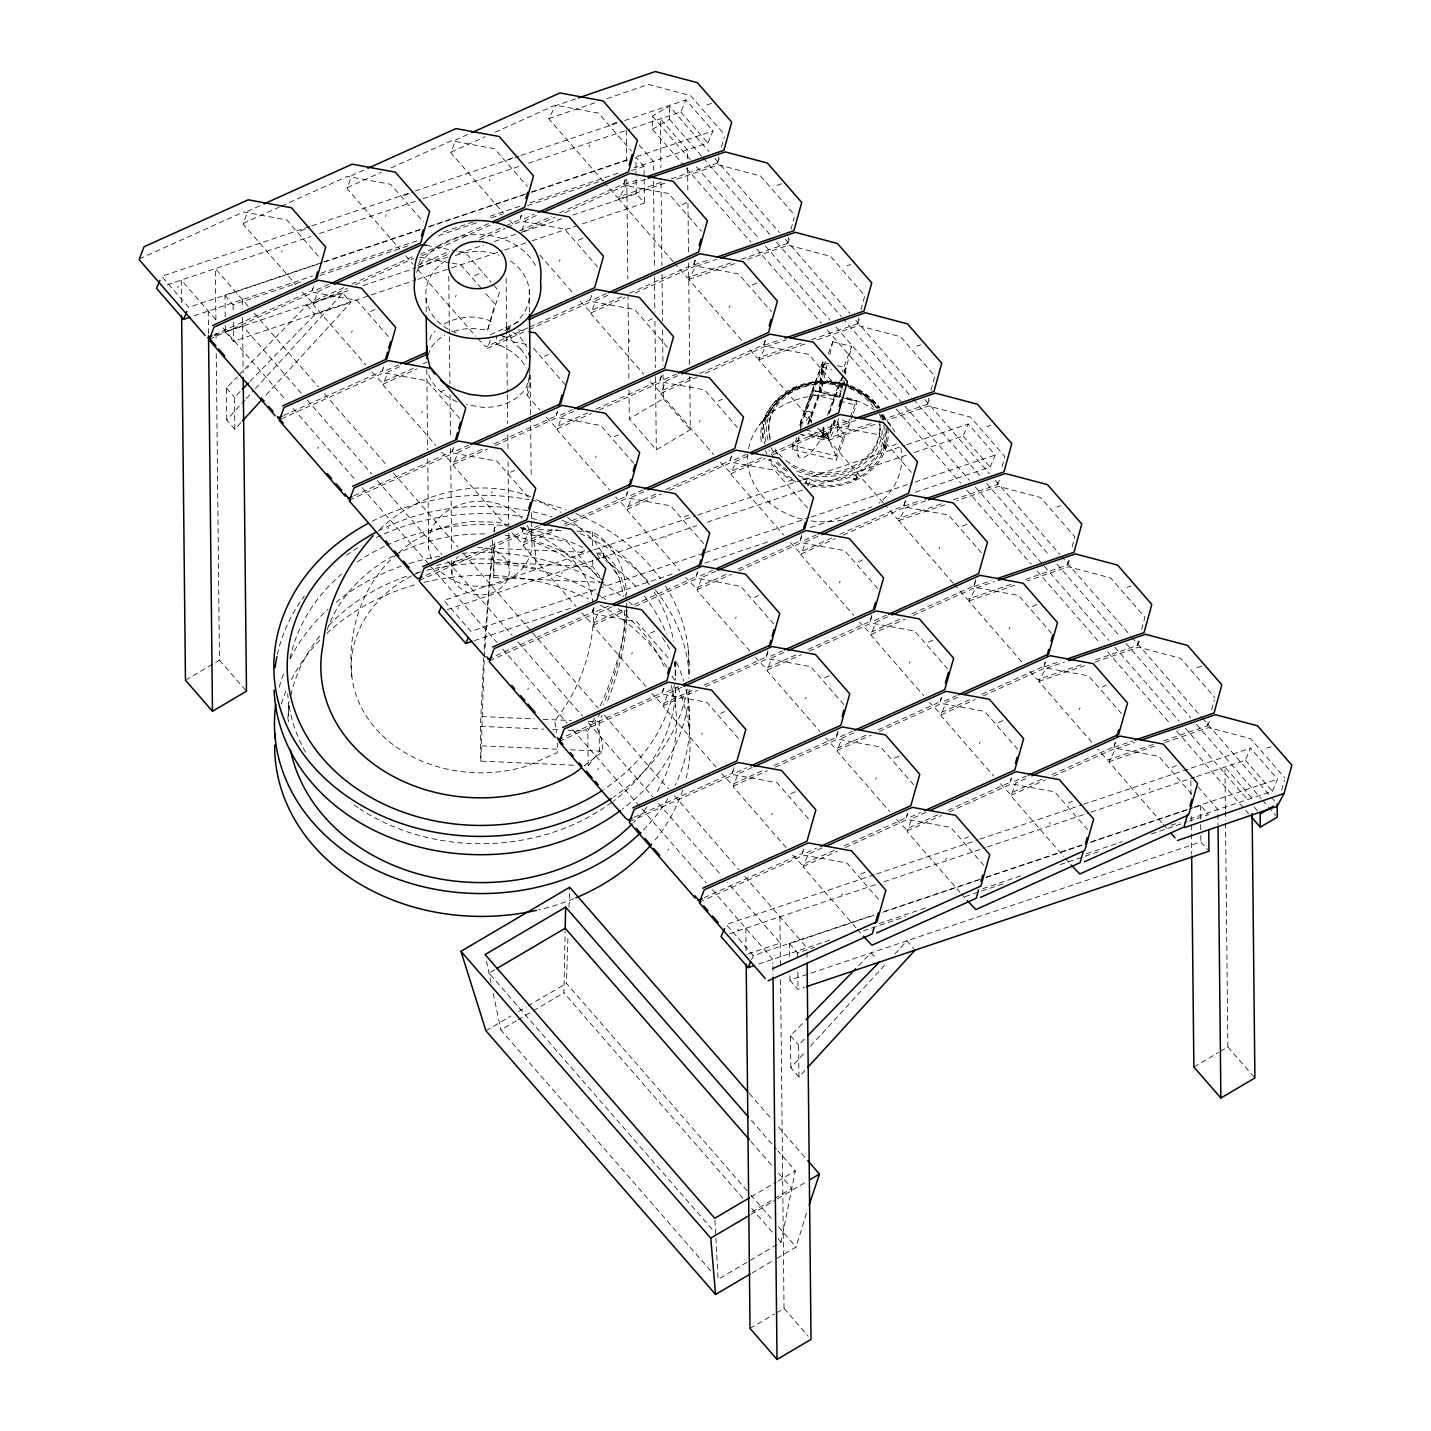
<?xml version="1.0" encoding="UTF-8"?>
<svg xmlns="http://www.w3.org/2000/svg" width="1431" height="1431" viewBox="0 0 1431 1431"><rect width="100%" height="100%" fill="white"/><g stroke="black" fill="none" stroke-linecap="round" stroke-linejoin="round"><path stroke-width="0.75" stroke-dasharray="5 3.75" d="M742.939 1198.391L563.903 992.828L565.138 931.295M763.886 421.483L765.478 418.013L763.886 421.483L763.492 419.337L765.424 417.941M567.892 938.325L566.443 983.33L749.289 1193.275M568.983 907.254L569.681 887.274M530.06 368.769L526.948 395.099L539.952 410.035M573.581 765.227L480.798 761.131L480.422 726.358L483.66 657.795M480.798 761.131L484.233 660.603M529.774 374.85L529.577 378.929L525.606 388.373A53.68 39.853 13 0 1 483.338 407.406L466.112 404.687M484.125 649.316L492.729 539.38M484.483 656.239L489.384 584.17L493.445 548.306L585.816 552.384M603.81 582.471L493.749 577.605L494.607 540.614M624.56 610.715C625.436 643.252 615.759 674.77 603.31 704.481M839.586 396.745L841.661 380.968A11.323 1.914 -76.3 0 0 841.947 379.161M593.704 608.39C594.062 648.833 580.145 689.456 554.727 720.759A163.009 53.358 59.5 0 1 556.605 732.529M626.796 608.533C624.631 642.43 614.096 675.235 600.197 706.02M626.814 610.661C626.957 642.412 618.299 673.59 606.78 702.961M837.278 432.019L838.208 418.889L841.41 419.14L848.225 422.95L848.261 427.154C838.655 422.807 832.627 436.688 844.218 438.154L836.151 460.138L792.452 449.441L792.416 445.238L794.616 439.245M839.121 383.49C852.339 383.293 830.105 384.939 843.056 383.526M839.353 382.578L840.909 383.365M842.823 384.438L841.267 383.544M493.856 531.563L494.464 527.574L498.918 527.771M798.981 436.634C789.948 474.877 815.223 453.645 822.932 433.987L821.43 430.999L817.423 428.102M827.011 364.923L822.253 386.477A6.422 1.091 -76.3 0 1 820.75 392.183L822.807 376.371A11.323 1.914 -76.3 0 0 823.344 371.452L823.183 364.476L822.092 364.207L822.127 367.051A6.475 1.091 -76.3 0 1 821.823 369.824L821.305 372.686A37.957 6.44 -76.3 0 0 819.695 391.182L807.71 424.202M825.472 361.471L823.308 367.356A6.475 1.091 -76.3 0 1 822.914 370.092L822.396 372.954A37.957 6.44 -76.3 0 0 820.786 391.45L809.552 422.413M811.413 412.343L811.52 422.61L810.161 419.587L804.562 416.475L804.526 412.253C817.226 407.459 807.173 423.004 800.484 423.254L799.017 427.243M715.84 1237.887L718.076 1279.314L781.093 1242.197L795.314 1170.826L777.766 1150.685M841.786 387.497L843.288 380.252M791.701 388.928C799.553 384.188 789.84 392.488 793.525 388.356M792.237 389.822L795.099 387.121M844.97 373.062L851.66 346.427L842.161 371.953M671.3 178.857L717.02 163.188L718.684 157.142M721.474 147.053L724.247 136.982M741.33 259.261L787.032 243.592L788.696 237.528M790.932 229.461L794.259 217.369M811.341 339.648L857.062 323.978L858.725 317.932M860.943 309.865L864.843 295.734L830.552 256.364L788.463 245.22L746.91 259.476M881.353 420.034L927.073 404.365L928.737 398.319M930.973 390.252L934.854 376.138L900.564 336.75L858.475 325.624L816.922 339.863M953.457 499.723L997.085 484.751L998.766 478.705M1002.094 466.613L1004.884 456.525L970.576 417.154L928.504 406.01L886.952 420.249M1025.544 579.394L1067.115 565.156L1068.778 559.11M1072.123 547L1074.896 536.911L1040.605 497.541L998.516 486.397L956.963 500.653M1095.574 659.78L1137.126 645.542L1138.79 639.496M1141.58 629.407L1144.907 617.316L1110.617 577.927L1068.546 566.783L1026.975 581.04M1163.51 740.882L1207.138 725.928L1208.819 719.882M1211.592 709.794L1214.382 699.723M1281.621 790.198L1284.394 780.11M213.97 334.979L312.155 290.726L313.353 286.54M283.982 415.366L382.184 371.112L383.365 366.926M353.994 495.752L452.196 451.516L453.394 447.313M454.092 331.223A53.68 39.853 13 0 1 473.482 328.522L487.56 330.239L494.983 304.088L483.553 290.958M505.912 225.83L519.954 219.498L521.134 215.312M487.56 330.239L499.652 291.906L492.497 283.696M426.027 575.244L522.226 531.903L523.406 527.717M493.963 443.896L556.087 415.902L557.285 411.717M529.846 326.984L589.966 299.902L591.146 295.716M559.7 212.79L623.844 183.901L625.025 179.698M496.038 655.631L592.237 612.289L593.418 608.103M563.975 524.283L626.116 496.289L627.297 492.103M595.851 409.177L659.977 380.288L661.176 376.103M629.729 293.176L693.856 264.288L695.037 260.102M566.068 736.035L662.249 692.676L664.038 686.397M634.005 604.669L696.128 576.675L697.308 572.489M665.862 489.581L730.007 460.675L731.187 456.489M699.741 373.58L763.868 344.674L765.066 340.489M634.076 817.316L732.278 773.08L734.049 766.783M704.016 685.073L766.14 657.079L767.928 650.783M737.895 569.073L800.018 541.079L801.807 534.783M771.756 453.072L833.897 425.079L835.078 420.875M704.088 897.72L802.29 853.466L803.471 849.281M774.046 765.46L836.169 737.466L837.94 731.187M807.907 649.459L870.03 621.465L871.819 615.187M839.782 534.353L903.909 505.465L905.698 499.186M844.057 845.846L906.181 817.852L907.379 813.667M877.936 729.846L940.06 701.852L941.24 697.666M911.797 613.845L973.921 585.851L975.709 579.573M947.948 810.232L1010.071 782.256L1011.27 778.053M981.827 694.232L1043.95 666.238L1045.131 662.052M1051.839 774.636L1113.962 746.642L1115.16 742.456M259.941 205.724L247.921 211.144L243.037 224.023L295.841 284.644M363.832 170.11L351.811 175.53L346.928 188.409L399.732 249.03M329.971 286.111L317.932 291.53L313.067 304.409L365.853 365.03M467.722 134.496L455.702 139.916L450.819 152.813L503.623 213.416M399.607 366.676L387.962 371.917L383.079 384.814L435.883 445.417M469.994 446.901L457.974 452.321L453.09 465.2L505.894 525.821M607.764 295.287L595.743 300.707L590.86 313.586L643.664 374.207M573.885 411.287L561.864 416.707L556.981 429.586L609.785 490.207M540.024 527.288L527.985 532.708L523.12 545.587L575.906 606.207M677.775 375.673L665.755 381.093L660.872 393.972L713.675 454.593M643.914 491.674L631.876 497.094L627.011 509.973L679.797 570.593M612.039 606.78L598.015 613.094L593.132 625.973L645.936 686.594M747.805 456.078L735.767 461.48L730.901 474.377L783.687 534.997M715.929 571.166L701.905 577.498L697.022 590.377L749.826 650.998M682.05 687.166L668.027 693.498L663.161 706.377L715.947 766.998M817.817 536.464L805.796 541.884L800.913 554.763L853.717 615.384M783.938 652.464L771.917 657.884L767.052 670.763L819.838 731.384M752.08 767.553L738.056 773.885L733.173 786.764L785.977 847.385M887.828 616.85L875.808 622.27L870.942 635.149L923.728 695.77M853.967 732.851L841.947 738.271L837.063 751.15L889.867 811.771M822.092 847.957L808.068 854.271L803.185 867.15L855.988 927.771M957.858 697.237L945.837 702.657L940.954 715.554L993.758 776.157M925.982 812.343L911.958 818.657L907.075 831.554L959.879 892.157M1025.866 778.536L1015.849 783.061L1010.966 795.94L1063.77 856.561M829.855 354.763L832.806 341.812M823.773 427.44C823.433 440.301 820.857 442.716 827.726 435.793A20.016 3.399 -76.3 0 1 828.138 438.548L836.098 455.917L836.151 460.138M806.404 1213.273L796.119 1247.027L775.03 1259.441M800.859 432.234L800.752 422.288L822.092 364.207M804.526 412.253L812.611 390.269L839.657 396.888A6.422 1.091 -76.3 0 0 840.677 393.131M801.897 426.545L801.843 422.556L823.183 364.476M792.452 449.441L796.852 437.457M804.562 416.475L812.647 394.491L812.611 390.269L839.317 397.281M828.352 353.636L832.735 341.759M807.871 424.864L820.392 390.788A36.437 6.189 -76.3 0 1 821.43 374.224L822.253 369.395A8.21 1.395 -76.3 0 0 822.718 365.477L822.575 362.079L828.925 363.617M827.458 415.258L840.408 379.984M829.014 413.148L843.27 374.367M844.004 372.328L845.775 367.749L845.936 371.148A8.21 1.395 -76.3 0 1 845.649 373.974M829.3 413.452L843.789 374.028M834.684 419.677L828.692 435.99L827.583 435.722L832.842 421.447M834.774 420.517L828.138 438.548L804.92 432.877M837.189 421.805L840.051 429.604L844.183 433.933L836.098 455.917L792.416 445.238L803.524 434.935M848.225 422.95L849.692 418.943M850.425 416.958L856.293 400.966L841.732 397.407M848.261 427.154L852.661 415.169M853.395 413.165L856.346 405.17L856.293 400.966L841.267 397.764M177.712 287.703L178.32 286.128M281.603 252.089L282.211 250.514M247.742 368.089L248.35 366.515M312.155 290.726L313.711 286.665M385.494 216.492L386.102 214.9M351.632 332.493L352.241 330.901M317.754 448.493L318.362 446.901M418.711 264.037L421.823 255.916L493.981 223.415M382.184 371.112L383.741 367.051M489.384 180.878L489.992 179.304M455.523 296.879L456.131 295.305M421.644 412.879L422.252 411.305M387.765 528.88L388.373 527.306M519.954 219.498L521.492 215.455M521.832 230.463L525.714 220.32L537.752 214.9M490.296 340.381L487.184 348.484L526.876 330.615M452.196 451.516L453.752 447.456M559.414 261.265L560.022 259.691M491.656 493.266L492.264 491.692M457.795 609.266L458.403 607.692M623.844 183.901L625.401 179.841M589.966 299.902L591.522 295.841M556.087 415.902L557.643 411.842M522.226 531.903L524.551 525.803M629.425 341.651L630.034 340.077M595.564 457.652L596.155 456.078M561.685 573.67L562.294 572.078M527.806 689.67L528.415 688.078M693.856 264.288L695.412 260.227M659.977 380.288L662.32 374.207M626.116 496.289L628.442 490.207M592.237 612.289L594.563 606.207M699.455 422.056L700.045 420.464M665.576 538.056L666.184 536.482M631.697 654.056L632.305 652.482M597.836 770.057L598.426 768.483M763.868 344.674L765.424 340.614M730.007 460.675L732.332 454.593M696.128 576.675L698.453 570.593M662.249 692.676L664.592 686.594M769.467 502.442L770.075 500.868M735.588 618.442L736.196 616.868M701.727 734.443L702.317 732.869M667.848 850.443L668.456 848.869M833.897 425.079L835.454 421.018M800.018 541.079L802.344 534.979M766.14 657.079L768.483 650.98M732.278 773.08L734.604 766.98M839.478 582.828L840.086 581.254M805.617 698.829L806.208 697.255M771.738 814.829L772.346 813.255M737.859 930.83L738.468 929.256M903.909 505.465L906.252 499.365M870.03 621.465L872.373 615.384M836.169 737.466L838.494 731.384M802.29 853.466L803.846 849.406M909.508 663.233L910.098 661.641M875.629 779.233L876.237 777.641M841.75 895.234L842.358 893.642M973.921 585.851L976.264 579.77M940.06 701.852L941.616 697.791M906.181 817.852L907.737 813.792M979.52 743.619L980.128 742.045M945.641 859.62L946.249 858.045M1043.95 666.238L1045.506 662.195M1010.071 782.256L1011.628 778.196M1049.531 824.006L1050.139 822.431M1113.962 746.642L1115.518 742.582M429.64 339.541L431.089 336.088A53.68 39.853 13 0 1 435.06 331.062M428.048 355.103L431.214 347.554A53.68 39.853 13 0 1 444.755 335.194M632.198 128.325L680.816 111.976L685.968 99.92L712.978 130.937L707.826 142.993L633.844 167.892M914.481 452.429L963.099 436.079L968.25 424.023L995.26 455.04L990.109 467.096L914.015 492.693M751.543 959.575L753.261 955.55L873.751 915.017M1196.763 776.532L1245.381 760.183L1250.533 748.127L1277.543 779.144L1272.392 791.2L1189.948 818.943M827.637 433.199C817.387 446.311 826.957 425.544 828.692 435.99M594.652 718.076L587.819 731.098L588.177 765.889L584.313 765.71L603.149 751.239L601.503 739.362L594.777 721.582L599.911 713.944M588.177 765.889L599.392 751.078L599.088 721.761L601.861 715.697M603.167 181.254L548.699 118.63L555.586 105.733L576.371 98.614M588.982 146.785L589.876 145.103M673.178 261.658L618.711 199.016L625.615 186.119L646.383 179M659.011 227.171L659.906 225.508M717.02 163.188L719.972 157.66M741.741 340.363L688.722 279.403L695.627 266.524L716.412 259.405M729.023 307.558L729.917 305.894M787.032 243.592L789.984 238.065M811.753 420.75L758.752 359.807L765.639 346.91L786.424 339.791M799.053 387.962L799.947 386.281M857.062 323.978L860.997 316.609M883.231 502.836L828.764 440.193L835.668 427.297L856.436 420.177M869.064 468.348L869.959 466.685M927.073 404.365L931.009 396.995M953.261 583.222L898.775 520.58L905.68 507.701L926.465 500.564M939.076 548.735L939.97 547.071M997.085 484.751L1000.054 479.242M1021.806 661.927L968.805 600.984L975.692 588.087L994.402 581.684M1009.105 629.139L1010 627.458M1067.115 565.156L1070.066 559.628M1091.817 742.313L1038.817 681.371L1045.721 668.474L1064.414 662.07M1079.117 709.526L1080.011 707.844M1137.126 645.542L1141.062 638.172M1161.847 822.718L1108.846 761.757L1115.733 748.86L1134.443 742.456M1149.129 789.912L1150.023 788.248M1207.138 725.928L1211.091 718.577M759.163 425.329L775.244 404.257M822.646 362.097L800.501 421.912L800.197 427.78M774.225 402.791L775.978 400.501M775.513 403.614L777.266 401.324M763.117 421.036L764.548 417.566M240.837 422.664L234.809 429.246L226.706 419.945L244.808 400.179M246.311 398.534L253.859 390.287M255.362 388.642L342.814 293.087L350.917 302.388L264.968 396.298M804.991 1070.388L798.945 1076.971L790.842 1067.669L804.419 1052.84M810.447 1046.258L885.843 963.868M894.894 953.994L906.968 940.811L913.711 948.556M226.706 419.945L226.366 388.016L237.224 376.854M238.762 375.262L306.95 305.161L342.814 293.087M234.809 429.246L234.469 397.317L240.676 390.949M249.978 381.379L315.053 314.462L350.917 302.388M790.842 1067.669L790.52 1035.74L804.455 1021.394M858.689 965.621L871.103 952.885L876.505 959.074M798.945 1076.971L798.623 1045.041L804.812 1038.656M822.575 435.257L817.512 437.206L806.583 434.523M379.716 529.524C419.158 491.531 479.242 477.078 530.883 496.754M397.246 553.922C362.329 583.49 346.642 631.643 351.883 676.559M398.927 552.634C418.585 534.443 444.361 524.694 470.71 521.635L496.897 522.154L508.864 524.873M878.384 407.781L878.079 405.617L879.725 408.014M884.143 444.522C881.657 446.794 885.717 450.443 885.038 445.703C883.571 441.464 888.49 448.958 884.143 448.35M684.787 166.39L652.482 129.309L652.357 116.179L669.35 106.162L708.989 151.668M652.482 129.309L669.493 119.292L669.35 106.162M185.458 680.226L219.462 660.192L216.242 353.153M689.778 376.46L690.332 429.783L656.31 449.817L629.3 418.8L663.322 398.766L663.054 374.332M494.715 969.753L488.991 973.116L714.141 1231.626M485.914 1030.749L510.831 1016.064M518.505 1011.556L526.179 1007.03M528.093 1005.904L566.443 983.33M710.742 1270.889L500.868 1029.944L516.144 1020.947M518.058 1019.82L531.438 1011.95M533.334 1010.823L563.903 992.828M751.221 1196.799L776.139 1182.131M778.053 1181.004L795.314 1170.826M751.794 1211.968L772.758 1199.625M774.654 1198.516L791.808 1188.41L778.661 1173.295M750.81 1214.525L775.602 1199.911M777.516 1198.802L806.136 1181.934M752.008 1273L773.098 1260.586M750.023 1328.433L774.582 1313.962M776.478 1312.853L784.027 1308.399L780.575 979.108M1193.865 1067.007L1218.425 1052.536M1220.321 1051.427L1227.887 1046.973L1225.526 822.592M793.722 388.534L795.547 387.962M139.362 258.922L243.574 211.967L286.772 219.927L319.632 257.652M243.252 223.325L279.331 207.066M281.335 206.171L347.465 176.371L390.663 184.313L423.522 222.055M347.143 187.711L381.218 172.364M391.235 167.838L451.355 140.757L494.554 148.699L527.413 186.441M451.033 152.097L485.109 136.75M495.126 132.242L555.246 105.143L598.444 113.103L631.321 150.827M300.528 231.071L306.574 228.334M404.418 195.457L410.464 192.738M508.309 159.843L514.355 157.124M612.2 124.229L618.246 121.51M316.501 289.885L328.54 284.465M209.373 339.326L313.586 292.371L356.784 300.313L389.661 338.056M343.905 287.631L311.833 302.066L301.708 291.369M351.919 284.018L414.042 256.024M420.392 254.289L488.543 223.576M313.264 303.712L347.339 288.364M355.353 284.751L413.47 258.564M417.745 265.558L449.799 251.105M479.868 237.564L503.909 226.724M524.283 218.675L534.318 214.149M447.223 254.557L416.958 268.813L475.611 336.16M479.296 240.104L505.34 228.37M507.343 227.475L521.367 221.143L564.583 229.103L597.442 266.828M519.632 230.856L551.686 216.403M521.045 232.484L555.121 217.136M565.138 212.629L625.258 185.529L668.474 193.489L701.333 231.214M370.557 311.457L376.586 308.738M474.448 275.843L482.497 272.212M578.339 240.229L584.367 237.51M682.229 204.633L688.257 201.896M386.531 370.289L398.641 364.833M281.406 418.818L383.615 372.758L426.814 380.7L459.673 418.442M413.273 368.304L381.862 382.471L371.72 371.774M423.075 363.885L427.01 362.115M490.422 334.675L520.473 321.134M383.293 384.098L416.976 368.93M504.642 330.543L510.742 327.806M520.687 348.914C515.017 344.46 509.901 336.106 501.709 336.893M527.842 327.896L485.753 346.857L477.078 337.841M594.312 299.061L606.333 293.641M528.88 329.702L591.397 301.53L634.595 309.49L667.454 347.214M621.716 296.789L589.644 311.243L579.501 300.546M591.075 312.888L625.132 297.541M635.167 293.015L695.287 265.933L738.485 273.876L771.345 311.618M440.569 391.844L444.594 390.037M544.46 356.23L548.484 354.423M648.35 320.633L652.375 318.809M752.241 285.019L758.287 282.301M456.543 450.676L468.563 445.256M349.414 500.099L453.627 453.144L496.825 461.104L529.703 498.829M481.943 449.316L451.874 462.857L441.75 452.16M560.433 415.062L572.454 409.642M453.305 464.503L487.381 449.137M495.394 445.524L557.518 417.548L600.716 425.49L633.593 463.215M587.837 412.79L555.765 427.243L545.748 416.671M664.324 379.448L676.344 374.046M557.196 428.889L591.271 413.541M599.285 409.928L661.408 381.934L704.607 389.876L737.484 427.619M691.728 377.194L659.655 391.629L649.531 380.95M661.086 393.275L697.165 377.015M705.179 373.402L765.299 346.32L808.497 354.262L841.374 392.005M510.581 472.23L514.623 470.423M614.471 436.634L618.514 434.809M718.362 401.02L722.405 399.195M822.253 365.406L828.299 362.687M526.572 531.062L538.593 525.642M419.426 580.503L523.639 533.548L566.855 541.49L599.714 579.233M551.955 529.703L521.904 543.243L511.761 532.547M630.463 495.466L642.483 490.046M523.335 544.889L557.392 529.542M565.406 525.928L627.547 497.934L670.745 505.876L703.605 543.619M655.845 494.089L625.794 507.629L615.652 496.951M734.353 459.852L746.374 454.432M627.225 509.275L661.283 493.928M669.297 490.314L731.438 462.32L774.636 470.262L807.495 508.005M761.739 457.58L729.685 472.033L719.543 461.337M731.116 473.661L765.174 458.314M773.187 454.7L835.328 426.706L878.527 434.666L911.386 472.391M580.61 552.634L584.635 550.81M684.501 517.02L688.526 515.196M788.392 481.406L792.416 479.6M892.282 445.792L896.307 443.986M596.584 611.466L608.604 606.046M489.456 660.889L593.668 613.935L636.867 621.877L668.295 657.974M621.984 610.089L591.915 623.63L581.773 612.951M700.475 575.852L712.495 570.432M593.346 625.275L627.422 609.928M635.436 606.315L697.559 578.321L740.757 586.281L773.616 624.005M725.875 574.475L695.806 588.034L685.664 577.337M804.365 540.238L816.385 534.818M697.237 589.661L731.313 574.314M739.326 570.701L801.449 542.707L844.648 550.667L877.507 588.391M831.769 537.967L799.696 552.42L789.554 541.723M801.127 554.065L835.203 538.7M843.217 535.105L905.34 507.111L948.538 515.053L981.398 552.795M650.622 633.021L654.647 631.214M754.513 597.407L758.537 595.6M858.403 561.811L862.428 559.986M962.294 526.197L968.34 523.478M666.596 691.853L678.634 686.433M559.467 741.276L663.68 694.321L706.878 702.281L739.755 740.006M691.996 690.475L661.927 704.034L651.803 693.337M770.486 656.239L782.524 650.819M663.358 705.662L697.434 690.314M705.447 686.701L767.571 658.707L810.769 666.667L843.646 704.392M795.886 654.879L765.818 668.42L755.693 657.723M874.377 620.625L886.415 615.205M767.249 670.066L801.324 654.7M809.338 651.105L871.461 623.111L914.659 631.053L947.537 668.796M899.777 619.265L869.708 632.806L859.584 622.109M871.139 634.452L905.215 619.104M913.228 615.491L975.352 587.497L1018.55 595.439L1051.427 633.182M720.634 713.407L724.676 711.601M824.524 677.811L830.57 675.074M928.415 642.197L934.461 639.478M1032.323 606.583L1038.351 603.864M736.625 772.239L746.642 767.731M629.497 821.662L733.709 774.708L776.908 782.668L809.767 820.392M762.008 770.88L731.957 784.421L721.814 773.724M840.516 736.625L852.536 731.205M733.388 786.066L767.445 770.719M775.459 767.105L837.6 739.111L880.798 747.054L913.658 784.796M865.898 735.266L835.847 748.807L825.705 738.11M944.406 701.029L956.427 695.609M837.278 750.452L871.336 735.105M879.35 731.491L941.491 703.497L984.689 711.44L1017.548 749.182M969.789 699.652L939.738 713.193L929.595 702.514M941.169 714.838L975.227 699.491M983.258 695.877L1045.381 667.883L1088.58 675.843L1121.439 713.568M790.663 793.811L796.709 791.075M894.554 758.197L900.6 755.479M998.444 722.583L1004.49 719.865M1102.335 686.969L1106.36 685.163M806.637 852.626L816.654 848.118M699.509 902.067L803.721 855.112L846.919 863.054L879.779 900.797M834.04 850.372L801.968 864.807L791.826 854.11M910.527 817.029L920.544 812.504M803.399 866.453L837.475 851.105M845.488 847.492L907.612 819.498L950.81 827.44L983.687 865.183M937.931 814.758L905.859 829.211L895.734 818.514M1014.418 781.415L1026.438 775.996M907.29 830.839L941.365 815.491M949.379 811.878L1011.502 783.884L1054.701 791.844L1087.578 829.569M1041.822 779.144L1009.749 793.597L999.625 782.9M1011.18 795.242L1045.256 779.877M1053.27 776.264L1115.393 748.27L1158.591 756.23L1191.468 793.955M860.675 874.198L866.721 871.479M964.566 838.584L968.59 836.777M1068.456 802.97L1072.481 801.163M1172.347 767.374L1176.389 765.549M548.699 118.63L596.477 102.245M606.869 98.685L648.422 84.447L690.511 95.591L724.802 134.961M706.842 105.018L712.62 103.032M624.184 184.492L640.802 178.786M660.907 182.417L617.28 197.371L604.633 182.953M618.711 199.016L666.506 182.631M676.881 179.072L718.451 164.833L760.523 175.977L794.813 215.348M776.854 185.422L782.65 183.436M694.196 264.878L710.813 259.172M730.937 262.821L687.291 277.775L674.645 263.34M688.722 279.403L736.518 263.036M846.884 265.808L850.73 264.485M764.208 345.265L780.843 339.576M800.949 343.207L757.321 358.161L747.608 347.089M758.752 359.807L806.529 343.422M916.895 346.195L920.759 344.871M834.237 425.669L850.855 419.963M870.978 423.594L827.333 438.548L817.62 427.493M828.764 440.193L876.559 423.809M986.907 426.581L990.771 425.275M904.249 506.055L920.866 500.349M940.99 503.98L897.362 518.952L884.698 504.517M898.775 520.58L946.571 504.213M1056.937 506.985L1060.782 505.662M974.278 586.442L990.896 580.753M1011.002 584.385L967.374 599.339L954.727 584.903M968.805 600.984L1016.6 584.599M1126.948 587.372L1130.812 586.048M1044.29 666.828L1060.908 661.14M1081.031 664.771L1037.386 679.725L1027.673 668.671M1038.817 681.371L1084.537 665.701M1094.93 662.142L1138.557 647.188L1180.647 658.332L1214.937 697.702M1196.978 667.758L1202.755 665.773M1114.302 747.232L1133.012 740.811M1153.118 744.46L1107.415 760.111L1097.684 749.057M1108.846 761.757L1154.549 746.088M1164.941 742.528L1208.569 727.574L1250.658 738.718L1284.949 778.088M1266.99 748.163L1270.853 746.839M309.668 226.545L161.685 276.344L188.695 307.343L321.886 262.535M311.779 225.83L413.255 191.682M415.366 190.967L518.952 156.122M521.063 155.407L622.539 121.259M624.649 120.544L685.968 99.92M167.105 284.823L310.867 236.455M319.328 233.611L420.803 199.464M422.914 198.748L520.151 166.032M528.611 163.188L630.087 129.04M323.996 261.819L421.233 229.103M429.694 226.259L529.059 192.827M531.169 192.112L628.406 159.396M636.867 156.551L712.978 130.937M225.204 316.931L224.989 295.448L322.422 262.66M324.533 261.945L419.855 229.872M428.334 227.028L523.639 194.938M532.117 192.094L627.44 160.022M194.133 315.84L312.513 276.004M320.973 273.16L418.21 240.444M443.574 231.911L473.178 221.948M490.082 216.26L519.686 206.297M530.257 202.737L619.051 172.865M224.989 295.448L233.092 304.749L302.978 281.227M319.936 275.521L408.89 245.595M438.548 235.614L478.795 222.073M491.495 217.798L502.084 214.221M527.502 205.67L603.757 180.02M631.304 170.754L644.004 166.479L644.129 177.229M214.561 335.337L242.644 325.892L301.243 393.149M225.293 325.535L225.365 331.974L350.345 289.938M363.045 285.645L415.992 267.83M418.12 267.132L447.778 257.151M458.367 253.573L483.785 245.023M494.375 241.463L515.554 234.344M524.032 231.482L564.279 217.941M572.74 215.097L636.294 193.704L644.397 203.023L578.732 225.114M225.365 331.974L233.468 341.294L369.037 295.68M371.148 294.965L415.634 279.993M417.745 279.278L449.513 268.581M451.641 267.883L502.478 250.765M504.588 250.049L530.007 241.499M532.135 240.784L576.604 225.83M591.951 550.649L443.968 600.43L470.978 631.447L703.515 553.207M594.062 549.933L695.538 515.786M697.648 515.071L801.235 480.226M803.346 479.51L904.821 445.363M906.932 444.647L968.25 424.023M447.277 609.642L599.5 558.43M601.61 557.714L696.736 525.714M707.308 522.154L802.433 490.135M810.894 487.291L906.02 455.291M705.626 552.491L809.213 517.646M811.341 516.931L912.817 482.784M914.928 482.068L995.26 455.04M474.287 640.659L573.652 607.227M601.127 597.979L673.017 573.795M704.732 563.116L770.254 541.079M810.429 527.556L871.729 506.932M874.234 874.752L726.25 924.533L753.261 955.55M876.344 874.037L977.82 839.89M979.931 839.174L1081.407 805.027M1083.517 804.329L1250.533 748.127M729.56 933.745L875.432 884.662M883.893 881.818L985.369 847.671M987.479 846.955L1088.955 812.826M1091.066 812.11L1194.652 777.248M748.109 953.887L780.199 943.083L727.467 882.533M884.322 911.458L983.687 878.026M985.798 877.31L1083.052 844.594M1091.495 841.75L1192.971 807.603M1195.1 806.887L1277.543 779.144M789.679 956.552L789.554 943.655L874.269 915.142M882.748 912.28L978.071 880.208M986.531 877.364L1081.854 845.292M1090.333 842.448L1192.005 808.229M1194.116 807.513L1200.466 805.385L1208.569 814.686L1189.519 821.09M758.698 964.047L830.57 939.863M879.189 923.496L925.696 907.862M982.775 888.651L1020.822 875.844M1086.362 853.788L1122.298 841.696M1170.934 825.329L1179.377 822.485M789.554 943.655L797.657 952.957L814.597 947.25M863.322 930.865L905.68 916.609M964.995 896.647L1005.224 883.106M1060.299 864.574L1100.546 851.034M1151.383 833.933L1187.39 821.805M789.894 975.888L789.93 980.181L808.998 973.778M811.109 973.062L1200.859 841.911L1208.962 851.23M789.93 980.181L798.033 989.501L804.383 987.354M526.948 395.099L529.703 390.073L530.185 379.895A51.033 37.886 13 0 0 529.398 375.781M885.234 444.522L884.286 446.168L885.234 448.35M521.188 528.755L561.256 530.525M576.854 531.205L592.434 531.903C614.704 544.388 626.009 570.075 626.474 594.813M599.571 558.77L596.494 552.849L603.506 553.171C618.46 564.136 624.345 583.007 626.474 600.644M494.822 562.347L592.792 566.676L602.362 580.02L583.776 563.707A160.701 131.974 -0.6 0 0 503.73 535.087M481.567 716.573L534.282 718.899M543.082 719.292L571.237 720.544M588.356 721.296L599.088 721.761M480.422 726.358L543.977 729.166M552.76 729.56L559.324 729.846M568.089 730.239L587.819 731.098M481.871 745.873L559.235 749.289M570.379 749.79L603.149 751.239M426.474 245.381L456.704 250.944M458.868 251.337L465.343 252.518L491.066 282.05M419.641 257.151L449.889 262.714M452.035 263.107L460.675 264.699L482.122 289.312M508.595 332.511L505.769 327.466L509.991 328.254M518.451 329.81L526.912 331.366M526.715 344.37L512.745 341.794L509.525 334.192M815.849 391.539L820.392 390.788L841.661 395.993M848.386 384.814L832.931 381.361A61.444 50.443 -0.6 0 0 764.977 444.236M846.079 385.672L832.699 382.685A59.816 49.119 -0.6 0 0 765.943 441.803M841.732 386.191L833.057 384.259A62.088 50.979 -0.6 0 0 762.848 441.267M832.788 341.723L851.66 346.427M837.368 365.674L845.81 367.731M822.127 367.051L831.679 369.395M845.345 372.722L844.254 372.454L844.218 369.609L845.31 369.878L845.345 372.722A6.475 1.091 -76.3 0 1 845.256 373.867M821.752 370.182L822.843 370.45M819.713 391.539L820.804 391.808M812.647 394.491L837.618 400.591M839.693 401.109L856.346 405.17M800.752 422.288L801.843 422.556M806.029 429.98L827.118 435.131M800.34 434.219L823.558 439.889M521.188 527.932C553.403 539.72 589.465 564.494 592.649 601.664M851.034 400.161L845.864 398.158M500.081 345.336L496.629 344.245L496.539 336.213M499.974 334.854L505.715 337.09M505.769 327.466L520.562 337.448L526.912 347.035M491.28 321.42L484.662 318.702L473.357 317.038A53.68 39.853 13 0 0 441.303 325.785M536.625 499.687L560.934 512.37M596.494 552.849C613.166 560.344 621.537 579.197 623.29 596.548M826.528 432.931L827.583 435.722M579.054 567.123L560.916 554.119L533.745 541.58A163.009 39.317 -69.6 0 1 535.57 568.375L503.05 560.308A130.257 106.949 -0.6 0 0 435.936 565.835M567.517 517.235L594.706 541.347L619.462 578.035M877.292 406.189L878.455 407.728M680.816 111.976L707.826 142.993M963.099 436.079L990.109 467.096M1245.381 760.183L1272.392 791.2M714.874 158.412L779.466 232.573M785.333 239.317L849.925 313.478M855.81 320.222L918.935 392.702M924.802 399.446L989.393 473.607M995.278 480.351L1059.87 554.513M1061.337 556.212L1130.329 635.436M1131.796 637.117L1200.806 716.341M1202.273 718.022L1269.798 795.564M1271.265 797.246L1275.665 802.308M669.493 119.292L701.798 156.373M703.265 158.072L770.79 235.596M776.657 242.34L841.267 316.501M842.734 318.201L911.726 397.424M913.193 399.106L980.718 476.63M986.603 483.374L1049.728 555.854M1057.062 564.297L1120.187 636.777M1126.072 643.503L1190.664 717.682M1196.531 724.426L1261.122 798.587M1262.607 800.269L1275.808 815.437M1251.964 798.069L1224.954 767.052L1225.383 809.266M652.357 116.179L690.511 160.004M696.396 166.747L759.521 239.227M765.388 245.971L829.98 320.133M835.865 326.876L903.39 404.401M904.857 406.1L969.449 480.261M975.334 487.005L1042.859 564.53M1044.326 566.229L1108.918 640.39M1114.803 647.134L1179.394 721.296M1185.262 728.039L1248.387 800.519M1254.272 807.263L1260.139 814.006M686.254 168.089L750.846 242.25M756.713 248.994L821.322 323.156M827.19 329.899L890.315 402.379M896.182 409.123L960.791 483.284M966.658 490.028L1031.25 564.19M1037.117 570.933L1100.26 643.413M1107.594 651.838L1170.719 724.319M1176.586 731.062L1244.129 808.604M1245.596 810.286L1248.53 813.667M639.085 145.014L653.287 161.345L653.395 170.217M1197.962 786.692L1217.853 809.552L1218.031 825.079M644.004 166.479L635.901 157.177L636.294 193.704M1163.314 824.399L1167.714 829.443M509.49 220.159L513.89 225.204M539.916 255.094L573.634 293.82M1065.236 858.242L1069.637 863.287M663.322 398.766L690.332 429.783M1227.887 1046.973L1254.898 1077.99M533.566 348.377L564.995 384.474M405.599 255.773L412.933 264.18M961.346 893.856L965.746 898.901M857.455 929.452L861.856 934.515M306.95 305.161L315.053 314.462M248.225 306.341L215.366 268.599L215.902 319.775M254.092 313.067L318.541 387.05M324.408 393.793L387.39 466.095M393.239 472.82L457.687 546.821M463.555 553.547L530.919 630.91M532.386 632.591L598.301 708.273M604.168 714.999L668.617 788.982M674.466 795.708L738.915 869.708M744.782 876.434L806.941 947.823M307.093 399.875L371.541 473.876M377.408 480.601L441.857 554.602M447.706 561.328L512.155 635.328M518.022 642.054L582.471 716.055M588.32 722.78L652.769 796.763M658.636 803.489L721.618 875.808M215.598 319.489L181.254 280.065L181.522 304.66M222.914 327.896L285.896 400.215M293.23 408.622L356.212 480.941M362.061 487.667L429.443 565.03M430.91 566.712L496.825 642.376M502.675 649.102L567.123 723.102M572.99 729.828L640.373 807.191M641.839 808.873L706.288 882.873M712.137 889.599L772.847 959.289L772.883 963.761M226.366 388.016L234.469 397.317M790.52 1035.74L798.623 1045.041M749.361 1093.57L771.273 1118.72M778.571 1127.109L806.333 1158.985M751.418 1120.437L776.3 1149.004M750.881 1141.401L772.812 1166.587M750.756 1194.957L772.704 1220.16M778.553 1226.868L796.119 1247.027M751.74 1208.497L772.293 1232.091M778.16 1238.817L781.093 1242.197M219.462 660.192L246.472 691.209M784.027 1308.399L808.193 1336.16M873.465 400.787L875.307 403.095M872.177 401.592L874.019 403.9M875.414 406.511L876.72 408.157M882.551 415.527L892.711 428.334M879.797 407.942L878.097 405.689M520.669 348.592L527.019 358.197M798.176 455.487L798.534 456.417M486.468 961.024L490.976 982.56M493.23 993.329L500.868 1029.944M714.91 1220.446L715.733 1235.704M626.528 603.167L626.903 619.176M1225.419 811.484L1225.508 820.374M1200.466 805.385L1200.645 822.575M1200.681 824.721L1200.77 833.325M1200.788 835.471L1200.859 841.911M1190.878 780.754L1191.057 798.498M1191.236 816.26L1191.415 831.787M1191.433 834.005L1191.647 853.985M880.011 428.567L880.029 430.391M844.183 433.933L844.218 438.154M824.077 437.922L823.97 427.976L822.879 427.708L822.986 437.653M806.995 952.259L807.066 958.931M800.484 423.254L800.537 427.458M797.657 952.957L797.729 959.396M797.854 972.293L798.033 989.501M779.931 916.806L780.45 965.746M768.787 426.062L768.805 427.887M772.901 965.997L773.008 974.94M745.819 928.272L746.106 954.549M687.488 158.752L687.399 149.861L660.389 118.845L660.889 167.731M687.578 167.642L687.846 192.076M687.953 203.184L688.49 254.271M688.579 263.161L689.653 365.352M688.257 648.851L688.454 667.132M688.866 705.984L689.098 728.844M675.092 662.124L675.271 679.01M675.36 687.649L675.557 707.075M661.05 183.275L661.927 265.468M662.016 274.358L662.499 321.009M662.589 329.899L662.964 365.442M653.502 181.308L654.414 267.847M654.504 276.738L654.879 312.244M654.969 321.116L655.452 367.713M655.541 376.586L656.31 449.817M644.147 179.376L644.397 203.023M626.277 130.328L626.599 161.399M626.796 179.143L627.833 279.009M627.994 294.536L628.907 381.075M628.996 389.947L629.3 418.8M603.506 553.171L603.596 561.524M592.434 531.903L592.613 549.289M592.72 560.147L592.792 566.676M529.237 289.778L529.47 312.083M530.132 374.511L530.543 414.65M530.561 416.886L531.169 474.859M531.581 512.763L531.652 519.453M531.67 521.689L531.849 539.523M506.127 278.365L506.717 334.246M506.735 336.464L507.325 392.344M507.343 394.58L507.647 423.63M507.772 434.809L507.933 450.461M508.059 461.623L508.703 524.211M508.792 533.137L509.168 568.912M494.464 527.574L494.5 531.921M493.445 548.306L493.749 577.605M448.797 276.38L449.406 334.478M449.423 336.714L449.924 383.651M450.032 394.831L450.479 437.296M450.604 448.458L451.659 549.039M451.767 560.219L451.91 573.616M426.044 298.292L426.188 311.672M426.796 369.645L427.636 449.906M427.726 458.832L428.656 548.019M288.311 702.245L288.525 721.671M242.376 299.616L242.465 308.506M242.554 317.414L243.145 373.026M233.092 304.749L233.181 313.335M233.271 321.939L233.468 341.294M216.045 333.119L216.099 339.791M208.282 311.082L208.55 337.358M456.865 401.735A51.033 37.886 13 0 1 427.547 371.291M500.081 345.336A51.033 37.886 13 0 1 526.322 368.017M844.04 384.42A36.437 6.189 -76.3 0 1 844.308 382.202M843.753 383.293A37.957 6.44 -76.3 0 1 844.111 380.879M841.947 389.661A37.957 6.44 -76.3 0 1 843.02 380.61M900.815 447.831A77.149 63.34 -0.6 0 1 879.117 503.211M842.322 520.097A77.149 63.34 -0.6 0 1 806.726 520.151M802.415 519.203A77.149 63.34 -0.6 0 1 748.234 450.568M748.592 448.511A77.149 63.34 -0.6 0 1 840.516 396.441M847.027 397.782A77.149 63.34 -0.6 0 1 874.448 409.91M880.959 414.936A77.149 63.34 -0.6 0 1 894.947 432.019M882.265 430.445A57.866 47.527 -0.6 0 1 793.919 469.636M773.42 451.767A57.866 47.527 -0.6 0 1 769.431 444.165M768.071 440.176A57.866 47.527 -0.6 0 1 807.549 383.741A57.866 47.527 -0.6 0 1 878.545 412.164M879.403 414.131A57.866 47.527 -0.6 0 1 880.763 418.102M879.779 424.417A55.648 45.685 -0.6 0 1 850.247 469.529A55.648 45.685 -0.6 0 1 788.356 464.073M777.838 454.307A55.648 45.685 -0.6 0 1 773.277 447.331M770.236 439.764A55.648 45.685 -0.6 0 1 840.498 385.35M850.139 388.534A55.648 45.685 -0.6 0 1 873.465 407.388M879.475 420.607A55.648 45.685 -0.6 0 1 848.529 468.402A55.648 45.685 -0.6 0 1 783.83 458.725M782.22 457.258A55.648 45.685 -0.6 0 1 775.352 449.066M770.218 437.922A55.648 45.685 -0.6 0 1 787.855 392.97A55.648 45.685 -0.6 0 1 844.415 384.599M846.347 385.243A55.648 45.685 -0.6 0 1 873.447 405.563M886.093 428.316A62.088 50.979 -0.6 0 1 804.043 483.016M792.023 478.365A62.088 50.979 -0.6 0 1 769.896 459.297M766.927 454.146A62.088 50.979 -0.6 0 1 765.352 450.568M848.672 387.747A62.088 50.979 -0.6 0 1 877.901 408.622M882.015 415.437A62.088 50.979 -0.6 0 1 884.269 420.839M883.803 425.114A59.816 49.119 -0.6 0 1 858.689 471.515A59.816 49.119 -0.6 0 1 797.085 475.128M787.658 470.227A59.816 49.119 -0.6 0 1 782.614 466.613M781.04 465.308A59.816 49.119 -0.6 0 1 776.711 461.122M774.153 458.135A59.816 49.119 -0.6 0 1 769.002 449.996M847.76 386.048A59.816 49.119 -0.6 0 1 877.006 407.746M880.798 414.704A59.816 49.119 -0.6 0 1 882.945 420.893M887.703 428.137A63.715 52.321 -0.6 0 1 807.513 485.27M795.869 481.639A63.715 52.321 -0.6 0 1 768.483 459.923M761.256 441.446A63.715 52.321 -0.6 0 1 833.271 382.936M849.299 386.531A63.715 52.321 -0.6 0 1 879.296 407.942M883.517 414.936A63.715 52.321 -0.6 0 1 885.825 420.481M885.878 431.536A61.444 50.443 -0.6 0 1 800.501 477.9M786.674 471.264A61.444 50.443 -0.6 0 1 775.405 461.927M850.461 385.565A61.444 50.443 -0.6 0 1 878.437 407.102M882.319 414.257A61.444 50.443 -0.6 0 1 884.519 420.625M771.452 459.762A1.932 1.055 77.4 0 1 769.914 459.691M770.772 459.548A1.932 1.055 77.4 0 1 769.127 459.87M685.86 689.205A207.692 170.539 -0.6 0 1 675.146 785.315M667.937 798.587A207.692 170.539 -0.6 0 1 642.376 830.964M279.26 687.238A207.692 170.539 -0.6 0 1 284.715 670.745M290.099 658.743A207.692 170.539 -0.6 0 1 328.039 609.212M336.231 602.147A207.692 170.539 -0.6 0 1 401.056 566.282M409.427 563.51A207.692 170.539 -0.6 0 1 440.784 556.033M462.249 553.332A207.692 170.539 -0.6 0 1 599.822 582.095M601.682 583.15A207.692 170.539 -0.6 0 1 621.68 596.244M628.853 601.825A207.692 170.539 -0.6 0 1 632.341 604.723M662.374 637.671A207.692 170.539 -0.6 0 1 670.71 650.944M676.666 662.642A207.692 170.539 -0.6 0 1 683.589 680.87M677.793 687.47A207.692 170.539 -0.6 0 1 685.789 779.573M682.784 789.948A207.692 170.539 -0.6 0 1 653.019 842.501M573.759 898.704A207.692 170.539 -0.6 0 1 538.593 909.866M281.299 703.873A207.692 170.539 -0.6 0 1 286.629 689.563M291.334 679.636A207.692 170.539 -0.6 0 1 322.136 637.922M326.715 633.504A207.692 170.539 -0.6 0 1 415.759 584.564M424.059 582.399A207.692 170.539 -0.6 0 1 588.552 598.945M600.072 604.955A207.692 170.539 -0.6 0 1 667.562 668.044M672.033 675.736A207.692 170.539 -0.6 0 1 674.073 679.618M671.175 685.413A194.33 159.574 -0.6 0 1 655.666 794.223M646.919 807.03A194.33 159.574 -0.6 0 1 633.647 822.414M287.881 719.203A194.33 159.574 -0.6 0 1 289.67 701.619M290.904 695.269A194.33 159.574 -0.6 0 1 320.115 635.453M329.041 625.258A194.33 159.574 -0.6 0 1 409.821 575.155M416.153 573.151A194.33 159.574 -0.6 0 1 424.506 570.808M426.635 570.289A194.33 159.574 -0.6 0 1 594.795 592.613M596.673 593.722A194.33 159.574 -0.6 0 1 605.76 599.482M618.317 608.73A194.33 159.574 -0.6 0 1 664.163 666.524M675.969 687.971A194.33 159.574 -0.6 0 1 613.344 801.11M611.538 802.451A194.33 159.574 -0.6 0 1 359.879 808.873M358.108 807.692A194.33 159.574 -0.6 0 1 350.828 802.541M305.572 752.134A194.33 159.574 -0.6 0 1 288.561 702.263M288.06 697.917A194.33 159.574 -0.6 0 1 287.703 693.552M290.082 658.457A194.33 159.574 -0.6 0 1 341.419 574.242M357.428 561.918A194.33 159.574 -0.6 0 1 384.42 546.356M386.442 545.408A194.33 159.574 -0.6 0 1 511.654 526.393M520.294 527.628A194.33 159.574 -0.6 0 1 582.739 547.501M605.349 560.612A194.33 159.574 -0.6 0 1 637.099 587.801M644.218 596.101A194.33 159.574 -0.6 0 1 666.381 633.844M674.234 661.712A194.33 159.574 -0.6 0 1 675.969 679.153M674.663 682.909A194.33 159.574 -0.6 0 1 603.954 789.375M378.267 531.044A194.33 159.574 -0.6 0 1 530.883 511.368M533.03 511.833A194.33 159.574 -0.6 0 1 552.008 516.913M562.133 520.401A194.33 159.574 -0.6 0 1 649.388 584.903M654.307 592.255A194.33 159.574 -0.6 0 1 673.661 641.267M675.79 660.854A194.33 159.574 -0.6 0 1 674.931 680.709M689.277 689.42A207.692 170.539 -0.6 0 1 622.467 809.087M277.328 654.611A207.692 170.539 -0.6 0 1 304.302 596.101M346.302 555.317A207.692 170.539 -0.6 0 1 361.149 545.712M376.299 537.573A207.692 170.539 -0.6 0 1 522.655 516.824M531.509 518.416A207.692 170.539 -0.6 0 1 540.292 520.329M580.002 533.584A207.692 170.539 -0.6 0 1 649.388 582.936M655.183 589.769A207.692 170.539 -0.6 0 1 689.313 678.222M687.184 688.955A207.692 170.539 -0.6 0 1 613.327 797.228M372.221 521.242A207.692 170.539 -0.6 0 1 529.112 499.705M531.312 500.135A207.692 170.539 -0.6 0 1 565.639 509.651M575.799 513.586A207.692 170.539 -0.6 0 1 660.46 578.696M665.522 586.138A207.692 170.539 -0.6 0 1 688.633 677.865M477.793 547.751A28.763 23.611 -0.6 0 1 508.917 575.065A28.763 23.611 -0.6 0 1 468.617 592.792A28.763 23.611 -0.6 0 1 458.349 556.319M527.055 525.302A51.838 42.572 -0.6 0 1 506.556 580.378A51.838 42.572 -0.6 0 1 438.047 568.644M431.697 558.841A51.838 42.572 -0.6 0 1 455.917 506.27A51.838 42.572 -0.6 0 1 522.458 518.916M327.109 629.873A160.701 131.974 -0.6 0 1 393.686 555.675M395.546 554.673A160.701 131.974 -0.6 0 1 486.057 533.942M411.538 575.906A130.257 106.949 -0.6 0 0 364.977 713.997A130.257 106.949 -0.6 0 0 527.127 765.907L557.16 752.688A163.009 53.358 59.5 0 0 557.41 743.226M413.47 574.922A130.257 106.949 -0.6 0 1 419.39 572.078M510.617 261.086A51.838 42.572 -0.6 0 1 503.945 330.615M456.131 332.833A51.838 42.572 -0.6 0 1 445.739 260.585M455.344 255.684A51.838 42.572 -0.6 0 1 499.151 255.237M416.707 272.57A63.286 51.963 -0.6 0 1 475.038 234.702A63.286 51.963 -0.6 0 1 536.84 268.241M854.969 478.938A1.932 1.449 -44.6 0 0 856.597 476.129A1.932 1.449 -44.6 0 0 853.627 476.773A1.932 1.449 -44.6 0 0 854.969 478.938M855.398 479.403A1.932 1.449 -44.6 0 0 857.044 476.577A1.932 1.449 -44.6 0 0 854.074 477.221A1.932 1.449 -44.6 0 0 855.398 479.403M806.243 482.658A1.932 1.538 24.9 0 0 809.463 483.374A1.932 1.538 24.9 0 0 808.104 480.673A1.932 1.538 24.9 0 0 806.243 482.658M806.011 483.177A1.932 1.538 24.9 0 0 809.231 483.893A1.932 1.538 24.9 0 0 807.871 481.192A1.932 1.538 24.9 0 0 806.011 483.177"/><path stroke-width="1.5" d="M565.191 929.113L565.639 907.129L485.109 954.566L714.785 1218.264L749.307 1197.926M426.939 356.104L427.136 346.123M414.435 279.117C409.105 199.356 549.003 201.699 540.56 281.442A63.286 51.963 -0.6 0 1 475.342 338.575A63.286 51.963 -0.6 0 1 415.133 278.258M1177.427 840.516L1277.168 806.333L1284.054 793.436L1291.853 765.191L1257.545 725.821L1215.474 714.677L1140.668 740.328M315.732 278.151L317.503 271.872M385.744 358.555L387.533 352.259M388.713 348.073L390.502 341.776M421.394 236.258L423.182 229.98M455.756 438.941L457.544 432.645M458.725 428.459L460.514 422.181M525.875 198.551L527.663 192.273M528.755 508.846L530.525 502.567M559.056 405.42L562.025 394.956M629.175 165.048L632.144 154.566M629.085 485.807L630.856 479.528M633.235 471.157L635.006 464.86M699.204 245.434L700.975 239.156M667.597 673.822L669.386 667.544M699.097 566.211L700.886 559.915M702.066 555.729L703.837 549.45M769.216 325.821L771.005 319.542M769.109 646.597L770.898 640.319M772.078 636.115L773.867 629.837M803.578 528.504L805.367 522.226M839.228 406.207L841.017 399.929M842.108 716.52L843.879 710.223M873.608 608.89L875.378 602.612M874.091 927.574L872.302 933.853L768.089 980.807M875.271 923.389L878.24 912.906M945.408 682.998L948.359 672.516M978.571 889.867L976.21 898.257L871.998 945.211L863.322 936.196M980.951 881.496L982.739 875.2M1015.42 763.385L1017.191 757.106M1046.92 655.774L1048.69 649.477M1051.07 641.106L1052.858 634.827M1083.052 852.16L1080.101 862.643L975.888 909.597L967.213 900.582M1085.431 843.789L1087.22 837.493M1116.931 736.16L1118.72 729.882M1187.551 814.454L1183.992 827.029L1079.779 873.983L1071.103 864.968M1189.912 806.082L1191.701 799.786M809.159 1205.009L819.48 1174.082L807.8 1160.666M209.373 339.326L214.042 327.144L318.254 280.19L361.453 288.132L395.761 327.52L386.853 358.931L282.64 405.885M279.403 419.712L284.071 407.531L388.284 360.576L431.482 368.536L465.773 407.907L456.865 439.335L352.652 486.29M349.414 500.099L354.083 487.917L458.296 440.963L501.494 448.923L535.784 488.293L526.894 519.721L422.682 566.676M419.426 580.503L424.095 568.322L528.307 521.367L571.524 529.309L605.814 568.679L596.906 600.108L492.693 647.062M489.456 660.889L494.124 648.708L598.337 601.753L641.535 609.695L675.826 649.084L666.918 680.512L562.705 727.467M559.467 741.276L564.136 729.095L668.349 682.14L711.547 690.1L745.855 729.47L736.947 760.898L632.735 807.853M629.497 821.662L634.166 809.499L738.378 762.544L781.576 770.486L815.867 809.857L806.959 841.285L702.746 888.24M699.509 902.067L704.177 889.885L808.39 842.931L851.588 850.873L885.878 890.261L876.97 921.671L772.758 968.626M159.968 280.351L156.534 288.382L183.562 319.399L189.894 317.271M183.562 319.399L186.978 311.368M441.392 606.458L438.816 612.486L465.844 643.503L472.176 641.374M465.844 643.503L468.402 637.475M724.533 928.558L721.099 936.59L748.127 967.606L754.459 965.478M748.127 967.606L750.685 961.578M373.133 535.731C345.944 565.8 326.84 604.115 323.03 644.612A160.701 131.974 -0.6 0 0 396.351 778.07A160.701 131.974 -0.6 0 0 574.833 773.008L581.165 768.143M242.358 421.018L261.962 399.607M807.996 1067.097L915.071 950.112M242.233 389.357L248.422 382.971M806.011 1019.802L855.595 968.805M807.925 1035.472L879.206 962.187M181.63 315.84L185.458 680.226L212.468 711.243L246.472 691.209L243.198 377.48M750.094 1274.127L715.589 1294.447L485.914 1030.749L460.943 951.311L569.681 887.274L747.894 1091.889M496.611 968.626L565.209 928.236L749.415 1139.738M1273.357 806.208L1260.139 814.006L1260.282 827.136L1277.275 817.119L1277.15 803.989M715.589 1294.447L710.742 1238.119L748.896 1215.652M809.946 1179.699L819.48 1174.082M746.195 964.047L750.023 1328.433L777.033 1359.45L811.037 1339.416L807.102 963.385M1191.665 856.203L1193.865 1067.007L1220.876 1098.024L1254.898 1077.99L1252.125 813.613M263.948 203.918L352.133 164.189L395.332 172.131L429.622 211.502L420.714 242.93L330.543 283.571M367.839 168.303L456.024 128.575L499.222 136.517L533.513 175.906L524.605 207.334L492.55 221.769M471.729 132.689L559.915 92.961L603.113 100.921L637.403 140.292L628.495 171.72L538.324 212.36M212.611 325.499L316.823 278.544L325.731 247.116L291.441 207.745L248.243 199.803L144.03 246.758L139.147 259.637L205.152 335.409M207.942 337.68L211.967 335.874M333.978 284.304L422.145 244.576L426.474 245.381M495.985 222.521L526.036 208.962L569.234 216.922L603.542 256.292L594.634 287.72L528.504 317.521M543.762 212.182L629.926 173.366L673.125 181.308L707.433 220.678L698.525 252.106L608.336 292.747M277.972 418.067L281.979 416.26M400.662 363.921L426.903 352.098M405.438 364.046L426.796 354.423L429.676 365.942A50.997 37.868 13 0 0 434.756 374.028M529.023 319.56L596.065 289.366L639.263 297.308L673.554 336.679L664.646 368.107L574.457 408.747M613.774 292.586L699.956 253.752L743.154 261.694L777.444 301.082L768.536 332.493L678.348 373.133M347.983 498.471L351.99 496.664M470.566 444.361L560.755 403.721L569.663 372.293L535.373 332.922L529.023 331.759M476.004 444.182L562.186 405.367L605.385 413.309L639.675 452.679L630.785 484.107L540.596 524.748M577.891 409.481L666.077 369.753L709.275 377.695L743.565 417.083L734.675 448.493L644.487 489.134M681.782 373.867L769.967 334.139L813.166 342.098L847.456 381.469L838.566 412.897L750.381 452.625M422.02 577.051L418.013 578.857L415.205 576.586L349.2 500.814M544.03 525.481L632.198 485.753L675.414 493.695L709.704 533.083L700.796 564.512L612.611 604.24M647.921 489.867L736.089 450.139L779.305 458.099L813.595 497.469L804.687 528.898L716.502 568.626M751.812 454.271L839.979 414.525L883.195 422.485L917.486 461.855L908.578 493.284L818.389 533.924M488.025 659.244L492.031 657.437M614.042 605.868L702.227 566.139L745.426 574.099L779.716 613.47L770.808 644.898L682.641 684.626M717.933 570.271L806.118 530.543L849.316 538.485L883.607 577.856L874.699 609.284L784.528 649.924M821.823 534.657L910.009 494.929L953.207 502.871L987.497 542.242L978.589 573.67L888.418 614.31M558.036 739.63L562.043 737.824M684.072 686.272L772.239 646.544L815.437 654.486L849.746 693.856L840.838 725.284L750.649 765.925M787.962 650.658L876.13 610.93L919.328 618.872L953.636 658.242L944.728 689.67L854.54 730.311M891.853 615.044L980.02 575.316L1023.219 583.258L1057.527 622.646L1048.619 654.074L958.43 694.697M632.073 818.228L628.066 820.035L625.258 817.763L559.271 741.991M754.083 766.658L842.269 726.93L885.467 734.872L919.757 774.26L910.849 805.671L820.661 846.311M859.977 730.15L946.159 691.316L989.358 699.258L1023.648 738.646L1014.74 770.075L924.551 810.697M963.868 694.536L1050.05 655.702L1093.248 663.662L1127.539 703.032L1118.631 734.461L1028.442 775.101M698.078 900.421L702.084 898.614M826.098 846.15L912.28 807.317L955.479 815.276L989.769 854.647L980.861 886.075L876.648 933.03M929.989 810.536L1016.171 771.703L1059.369 779.662L1093.66 819.033L1084.752 850.461L980.539 897.416M1031.876 775.835L1120.062 736.106L1163.26 744.048L1197.55 783.419L1188.642 814.847L1084.448 861.802M578.446 97.898L655.326 71.55L697.398 82.694L731.706 122.064L723.907 150.309L647.027 176.657M648.458 178.285L725.338 151.936L767.427 163.08L801.718 202.451L793.937 230.695L717.056 257.043M720.562 257.974L795.368 232.341L837.439 243.467L871.729 282.855L863.948 311.082L784.993 338.145M790.574 338.36L865.379 312.727L907.469 323.871L941.759 363.241L933.978 391.468L855.005 418.532M860.603 418.764L935.391 393.114L977.48 404.257L1011.771 443.628L1003.99 471.872L925.034 498.936M928.54 499.866L1005.421 473.5L1047.492 484.644L1081.8 524.032L1074.001 552.259L997.121 578.607M998.552 580.253L1075.432 553.904L1117.522 565.048L1151.812 604.419L1144.031 632.645L1067.15 658.993M1068.581 660.639L1145.462 634.291L1187.533 645.435L1221.824 684.805L1214.043 713.049L1135.087 740.113M1184.331 827.619L1284.054 793.436M806.512 986.639L1208.962 851.23L1208.73 829.73M1251.463 817.029L1260.282 827.136M1170.647 832.824L1175.048 837.868M208.55 337.358L215.866 345.765M218.8 349.128L224.667 355.854M261.283 397.907L264.216 401.27M268.599 406.315L272.999 411.359M277.399 416.403L283.249 423.129M327.198 473.589L331.581 478.634M335.981 483.678L341.83 490.404M344.764 493.767L350.631 500.492M385.78 540.846L388.713 544.209M394.562 550.935L398.963 555.979M403.363 561.024L409.212 567.749M486.844 656.883L489.778 660.246M511.743 685.485L514.677 688.848M520.526 695.573L524.927 700.618M527.86 703.98L535.176 712.388M557.16 737.609L563.009 744.335M570.343 752.742L573.259 756.105M579.126 762.83L582.059 766.193M586.442 771.237L592.309 777.981M595.242 781.344L598.158 784.707M636.24 828.424L640.641 833.468M645.041 838.512L650.89 845.238M653.824 848.601L659.691 855.327M694.84 895.699L700.689 902.424M703.623 905.787L708.023 910.832M712.405 915.876L718.273 922.601M209.176 340.023L275.163 415.795M279.188 420.41L345.193 496.181M419.229 581.201L485.216 656.972M489.241 661.587L555.246 737.359M629.282 822.378L695.269 898.149M699.294 902.764L765.299 978.536M565.639 907.129L748.502 1117.092M460.943 951.311L710.742 1238.119M528.737 353.189L529.953 357.285L529.47 367.463L525.499 376.89A53.68 39.853 13 0 1 483.231 395.94L469.69 394.401L456.739 390.269A50.997 37.868 13 0 1 440.319 379.895M1218.049 827.297L1220.876 1098.024M773.026 977.176L777.033 1359.45M529.488 314.319L529.935 356.677M426.223 316.126L426.671 358.483M208.532 335.677L212.468 711.243M640.873 832.448A207.692 170.539 -0.6 0 1 399.857 879.886A207.692 170.539 -0.6 0 1 275.789 704.338M651.588 844.165A207.692 170.539 -0.6 0 1 575.799 897.863M536.482 910.349A207.692 170.539 -0.6 0 1 274.698 745.104M274.931 738.36A207.692 170.539 -0.6 0 1 275.271 733.888M632.055 824.023A194.33 159.574 -0.6 0 1 431.697 877.292A194.33 159.574 -0.6 0 1 290.439 749.808M602.057 790.628A194.33 159.574 -0.6 0 1 323.442 759.199A194.33 159.574 -0.6 0 1 376.317 532.064M611.484 798.462A207.692 170.539 -0.6 0 1 313.246 766.39A207.692 170.539 -0.6 0 1 368.393 523.245M620.714 810.411A207.692 170.539 -0.6 0 1 400.197 841.285A207.692 170.539 -0.6 0 1 274.144 690.1M275.092 667.705A207.692 170.539 -0.6 0 1 276.899 656.686M459.029 283.374A28.763 23.611 -0.6 0 0 505.698 268.885A28.763 23.611 -0.6 0 0 467.275 242.984A28.763 23.611 -0.6 0 0 459.029 283.374"/></g></svg>
